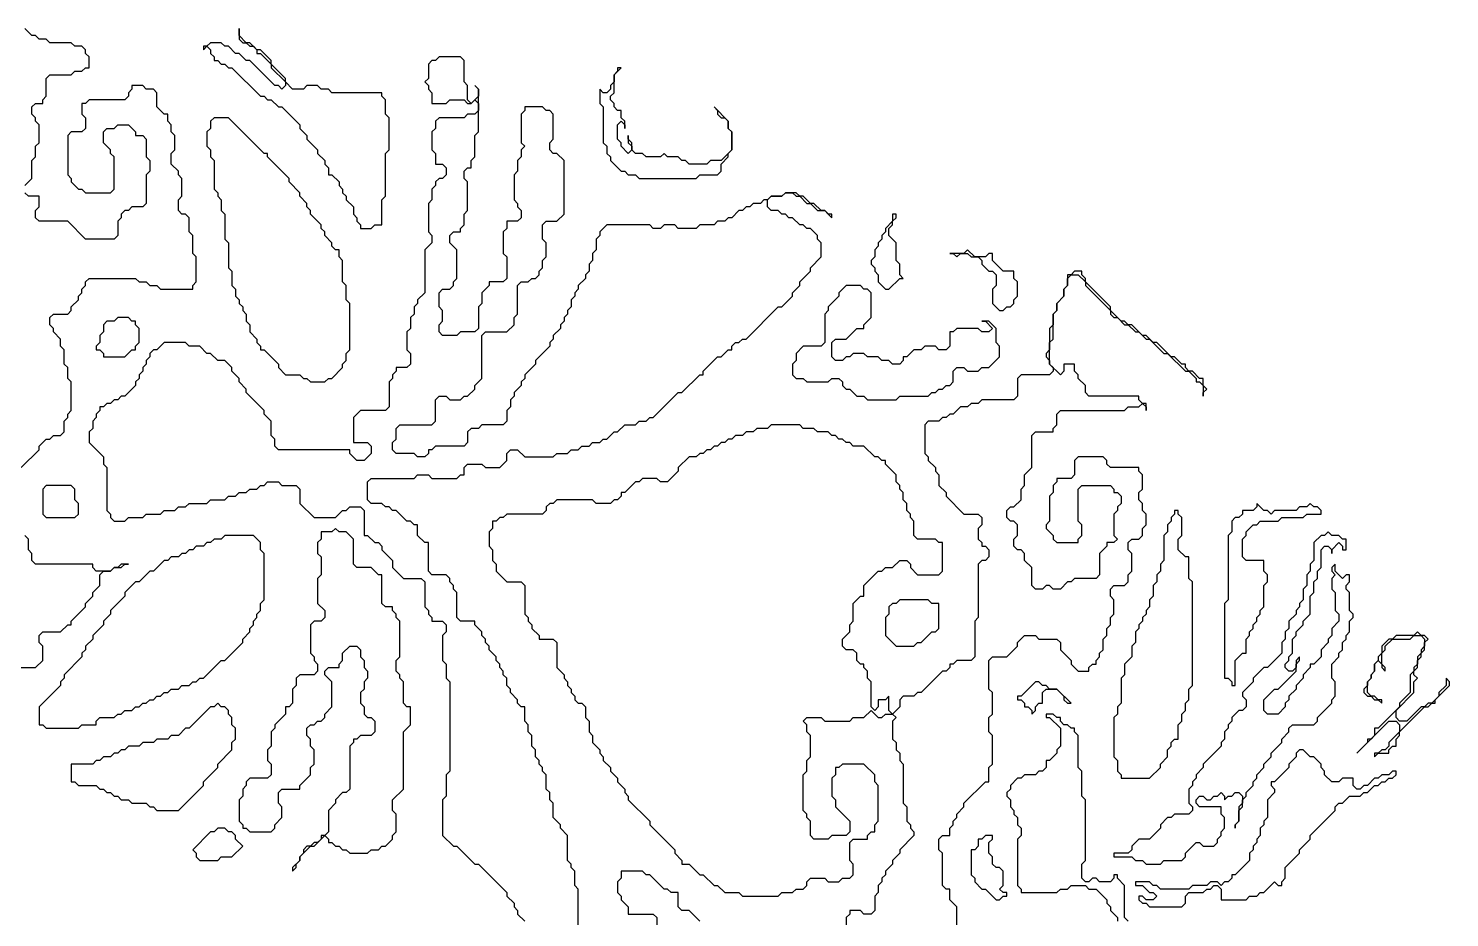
# Model space of a CAD drawing. Header units: metres. Extents: x 0 to 100, y 0 to 141.
# Drawn here: x 44.45 to 54.4, y 60.88 to 67.1 of the extents above; entities that cross this region are included whole.
import ezdxf

# ---------------------------------------------------------------- set-up
doc = ezdxf.new("R2010")
doc.units = ezdxf.units.M

msp = doc.modelspace()

# ---------------------------------------------------------------- linework, layer by layer
for points in [[(44.425, 66), (44.475, 66.05), (44.475, 66.175), (44.5, 66.2), (44.5, 66.275), (44.525, 66.3), (44.525, 66.425), (44.5, 66.45), (44.5, 66.475), (44.475, 66.5), (44.475, 66.55), (44.5, 66.575), (44.55, 66.575), (44.55, 66.6), (44.575, 66.625), (44.575, 66.75), (44.6, 66.775), (44.75, 66.775), (44.775, 66.8), (44.825, 66.8), (44.85, 66.825), (44.875, 66.825), (44.875, 66.9), (44.85, 66.925), (44.85, 66.95), (44.825, 66.975), (44.775, 66.975), (44.75, 67), (44.6, 67), (44.575, 67.025), (44.525, 67.025), (44.5, 67.05), (44.475, 67.05), (44.425, 67.1)], [(48.3, 60.675), (48.3, 61.075), (48.275, 61.1), (48.275, 61.2), (48.25, 61.225), (48.25, 61.25), (48.225, 61.275), (48.225, 61.45), (48.175, 61.5), (48.175, 61.525), (48.125, 61.575), (48.125, 61.675), (48.1, 61.7), (48.1, 61.75), (48.075, 61.775), (48.075, 61.875), (48.05, 61.9), (48.05, 61.925), (48.025, 61.95), (48.025, 61.975), (48, 62), (48, 62.05), (47.975, 62.075), (47.975, 62.15), (47.95, 62.175), (47.95, 62.225), (47.925, 62.25), (47.925, 62.35), (47.9, 62.35), (47.875, 62.375), (47.875, 62.4), (47.825, 62.45), (47.825, 62.475), (47.8, 62.5), (47.8, 62.55), (47.775, 62.575), (47.775, 62.6), (47.75, 62.625), (47.75, 62.65), (47.725, 62.675), (47.725, 62.7), (47.675, 62.75), (47.675, 62.775), (47.65, 62.8), (47.65, 62.825), (47.625, 62.85), (47.625, 62.875), (47.575, 62.925), (47.575, 62.95), (47.475, 62.95), (47.45, 62.975), (47.45, 63.15), (47.425, 63.175), (47.425, 63.2), (47.4, 63.225), (47.4, 63.25), (47.375, 63.275), (47.275, 63.275), (47.25, 63.3), (47.25, 63.5), (47.225, 63.5), (47.175, 63.55), (47.175, 63.625), (47.15, 63.625), (47.125, 63.65), (47.1, 63.65), (47.025, 63.725), (47, 63.725), (46.975, 63.75), (46.95, 63.75), (46.925, 63.775), (46.85, 63.775), (46.825, 63.8), (46.825, 63.925), (46.85, 63.95), (47.15, 63.95), (47.175, 63.975), (47.25, 63.975), (47.275, 63.95), (47.45, 63.95), (47.475, 63.975), (47.5, 63.975), (47.5, 64.025), (47.525, 64.05), (47.625, 64.05), (47.65, 64.025), (47.75, 64.025), (47.8, 64.075), (47.8, 64.125), (47.825, 64.15), (47.875, 64.15), (47.925, 64.1), (48.125, 64.1), (48.15, 64.125), (48.225, 64.125), (48.25, 64.15), (48.3, 64.15), (48.325, 64.175), (48.375, 64.175), (48.4, 64.2), (48.45, 64.2), (48.475, 64.225), (48.5, 64.225), (48.55, 64.275), (48.575, 64.275), (48.625, 64.325), (48.7, 64.325), (48.725, 64.35), (48.775, 64.35), (48.8, 64.375), (48.825, 64.375), (49, 64.55), (49.025, 64.55), (49.15, 64.675), (49.175, 64.675), (49.175, 64.7), (49.275, 64.8), (49.3, 64.8), (49.35, 64.85), (49.375, 64.85), (49.375, 64.875), (49.4, 64.9), (49.425, 64.9), (49.45, 64.925), (49.475, 64.925), (49.7, 65.15), (49.725, 65.15), (49.8, 65.225), (49.8, 65.25), (49.85, 65.3), (49.85, 65.325), (49.925, 65.4), (49.925, 65.425), (50, 65.5), (50, 65.6), (49.975, 65.625), (49.975, 65.65), (49.925, 65.7), (49.9, 65.7), (49.875, 65.725), (49.85, 65.725), (49.8, 65.775), (49.775, 65.775), (49.75, 65.8), (49.725, 65.8), (49.7, 65.825), (49.65, 65.825), (49.625, 65.85), (49.625, 65.9), (49.65, 65.925), (49.725, 65.925), (49.75, 65.95), (49.8, 65.95), (49.825, 65.925), (49.85, 65.925), (49.9, 65.875), (49.925, 65.875), (49.975, 65.825), (50.025, 65.825), (50.075, 65.775), (50.075, 65.8), (50.05, 65.8), (50.025, 65.825), (50, 65.825), (49.95, 65.875), (49.925, 65.875), (49.875, 65.925), (49.85, 65.925), (49.825, 65.95), (49.75, 65.95), (49.725, 65.925), (49.65, 65.925), (49.625, 65.9), (49.6, 65.9), (49.575, 65.875), (49.525, 65.875), (49.5, 65.85), (49.475, 65.85), (49.45, 65.825), (49.425, 65.825), (49.375, 65.775), (49.35, 65.775), (49.325, 65.75), (49.275, 65.75), (49.25, 65.725), (49.15, 65.725), (49.125, 65.7), (49, 65.7), (48.975, 65.725), (48.9, 65.725), (48.875, 65.7), (48.825, 65.7), (48.8, 65.725), (48.5, 65.725), (48.45, 65.675), (48.45, 65.65), (48.425, 65.625), (48.425, 65.55), (48.4, 65.525), (48.4, 65.475), (48.375, 65.45), (48.375, 65.4), (48.35, 65.375), (48.35, 65.35), (48.3, 65.3), (48.3, 65.275), (48.275, 65.25), (48.275, 65.225), (48.25, 65.2), (48.25, 65.15), (48.225, 65.125), (48.225, 65.1), (48.2, 65.075), (48.2, 65.05), (48.175, 65.025), (48.175, 65), (48.125, 64.95), (48.125, 64.925), (48.1, 64.9), (48.1, 64.875), (48, 64.775), (48, 64.75), (47.925, 64.675), (47.925, 64.65), (47.9, 64.625), (47.9, 64.6), (47.85, 64.55), (47.85, 64.525), (47.825, 64.5), (47.825, 64.45), (47.8, 64.425), (47.8, 64.35), (47.775, 64.325), (47.625, 64.325), (47.6, 64.3), (47.55, 64.3), (47.525, 64.275), (47.525, 64.2), (47.5, 64.175), (47.3, 64.175), (47.275, 64.15), (47.25, 64.15), (47.25, 64.125), (47.225, 64.1), (47.175, 64.1), (47.15, 64.125), (47.025, 64.125), (47, 64.15), (47, 64.2), (47.025, 64.225), (47.025, 64.3), (47.05, 64.325), (47.275, 64.325), (47.3, 64.35), (47.3, 64.5), (47.325, 64.525), (47.375, 64.525), (47.4, 64.5), (47.475, 64.5), (47.5, 64.525), (47.525, 64.525), (47.575, 64.575), (47.575, 64.6), (47.625, 64.65), (47.625, 64.95), (47.65, 64.975), (47.8, 64.975), (47.85, 65.025), (47.85, 65.075), (47.875, 65.1), (47.875, 65.3), (47.9, 65.325), (47.95, 65.325), (47.975, 65.35), (48, 65.35), (48.025, 65.375), (48.025, 65.4), (48.05, 65.425), (48.05, 65.475), (48.075, 65.5), (48.075, 65.6), (48.05, 65.625), (48.05, 65.725), (48.075, 65.75), (48.15, 65.75), (48.2, 65.8), (48.2, 66.175), (48.15, 66.225), (48.125, 66.225), (48.1, 66.25), (48.1, 66.3), (48.125, 66.325), (48.125, 66.5), (48.1, 66.525), (48.075, 66.525), (48.05, 66.55), (47.925, 66.55), (47.925, 66.525), (47.9, 66.5), (47.9, 66.3), (47.925, 66.275), (47.9, 66.25), (47.9, 66.2), (47.875, 66.175), (47.875, 66.1), (47.85, 66.075), (47.85, 65.9), (47.875, 65.875), (47.875, 65.85), (47.9, 65.825), (47.9, 65.775), (47.875, 65.75), (47.8, 65.75), (47.8, 65.7), (47.775, 65.675), (47.775, 65.525), (47.8, 65.5), (47.8, 65.35), (47.775, 65.325), (47.675, 65.325), (47.675, 65.3), (47.625, 65.25), (47.625, 65.175), (47.6, 65.15), (47.6, 65), (47.575, 64.975), (47.475, 64.975), (47.45, 64.95), (47.35, 64.95), (47.325, 64.975), (47.325, 65.025), (47.35, 65.05), (47.35, 65.125), (47.325, 65.15), (47.325, 65.25), (47.35, 65.275), (47.4, 65.275), (47.425, 65.3), (47.425, 65.325), (47.45, 65.35), (47.45, 65.55), (47.4, 65.6), (47.4, 65.65), (47.425, 65.675), (47.475, 65.675), (47.475, 65.7), (47.5, 65.725), (47.5, 65.8), (47.525, 65.825), (47.525, 66.025), (47.5, 66.05), (47.5, 66.1), (47.525, 66.125), (47.55, 66.125), (47.55, 66.175), (47.575, 66.2), (47.575, 66.35), (47.6, 66.375), (47.6, 66.675), (47.575, 66.7), (47.6, 66.675), (47.6, 66.625), (47.55, 66.575), (47.525, 66.6), (47.525, 66.7), (47.5, 66.725), (47.5, 66.875), (47.475, 66.9), (47.325, 66.9), (47.3, 66.875), (47.275, 66.875), (47.25, 66.85), (47.25, 66.75), (47.225, 66.725), (47.25, 66.7), (47.25, 66.675), (47.275, 66.65), (47.275, 66.575), (47.375, 66.575), (47.4, 66.6), (47.5, 66.6), (47.525, 66.575), (47.55, 66.575), (47.575, 66.6), (47.6, 66.575), (47.6, 66.525), (47.575, 66.5), (47.525, 66.5), (47.5, 66.475), (47.325, 66.475), (47.3, 66.45), (47.3, 66.4), (47.275, 66.375), (47.275, 66.25), (47.3, 66.225), (47.3, 66.15), (47.35, 66.15), (47.375, 66.125), (47.375, 66.075), (47.35, 66.05), (47.325, 66.05), (47.3, 66.025), (47.3, 66), (47.275, 65.975), (47.275, 65.9), (47.25, 65.875), (47.25, 65.675), (47.275, 65.65), (47.275, 65.6), (47.225, 65.55), (47.225, 65.25), (47.175, 65.2), (47.175, 65.175), (47.15, 65.15), (47.15, 65.1), (47.125, 65.075), (47.125, 65), (47.1, 64.975), (47.1, 64.85), (47.125, 64.825), (47.125, 64.75), (47.1, 64.725), (47.025, 64.725), (47.025, 64.7), (47, 64.675), (47, 64.65), (46.975, 64.625), (46.975, 64.45), (46.95, 64.425), (46.775, 64.425), (46.725, 64.375), (46.725, 64.2), (46.825, 64.2), (46.85, 64.175), (46.85, 64.125), (46.8, 64.075), (46.75, 64.075), (46.7, 64.125), (46.7, 64.15), (46.2, 64.15), (46.175, 64.175), (46.175, 64.225), (46.15, 64.25), (46.15, 64.35), (46.1, 64.4), (46.1, 64.425), (45.975, 64.55), (45.975, 64.575), (45.925, 64.625), (45.925, 64.65), (45.875, 64.7), (45.875, 64.725), (45.825, 64.775), (45.775, 64.775), (45.725, 64.825), (45.7, 64.825), (45.65, 64.875), (45.575, 64.875), (45.55, 64.9), (45.4, 64.9), (45.35, 64.85), (45.325, 64.85), (45.3, 64.825), (45.3, 64.8), (45.275, 64.775), (45.275, 64.75), (45.25, 64.725), (45.25, 64.7), (45.225, 64.675), (45.225, 64.65), (45.2, 64.625), (45.2, 64.6), (45.125, 64.525), (45.1, 64.525), (45.075, 64.5), (45.05, 64.5), (45.025, 64.475), (45, 64.475), (44.975, 64.45), (44.95, 64.45), (44.95, 64.425), (44.925, 64.4), (44.925, 64.375), (44.9, 64.35), (44.9, 64.3), (44.875, 64.275), (44.875, 64.2), (44.975, 64.1), (44.975, 64.05), (45, 64.025), (45, 63.725), (45.025, 63.7), (45.025, 63.675), (45.05, 63.65), (45.125, 63.65), (45.15, 63.675), (45.25, 63.675), (45.275, 63.7), (45.375, 63.7), (45.4, 63.725), (45.475, 63.725), (45.5, 63.75), (45.55, 63.75), (45.575, 63.775), (45.7, 63.775), (45.725, 63.8), (45.825, 63.8), (45.85, 63.825), (45.9, 63.825), (45.925, 63.85), (45.975, 63.85), (46, 63.875), (46.05, 63.875), (46.075, 63.9), (46.1, 63.9), (46.125, 63.925), (46.2, 63.925), (46.225, 63.9), (46.325, 63.9), (46.35, 63.875), (46.35, 63.775), (46.45, 63.675), (46.6, 63.675), (46.65, 63.725), (46.675, 63.725), (46.7, 63.75), (46.775, 63.75), (46.8, 63.725), (46.8, 63.55), (46.825, 63.55), (46.875, 63.5), (46.9, 63.5), (46.925, 63.475), (46.925, 63.45), (47, 63.375), (47, 63.325), (47.075, 63.25), (47.2, 63.25), (47.225, 63.225), (47.225, 63.05), (47.25, 63.025), (47.25, 63), (47.275, 62.975), (47.275, 62.95), (47.35, 62.95), (47.375, 62.925), (47.375, 62.875), (47.35, 62.85), (47.35, 62.675), (47.375, 62.65), (47.375, 62.55), (47.4, 62.525), (47.4, 61.9), (47.375, 61.875), (47.375, 61.725), (47.35, 61.7), (47.35, 61.45), (47.425, 61.375), (47.45, 61.375), (47.575, 61.25), (47.6, 61.25), (47.8, 61.05), (47.8, 61.025), (47.85, 60.975), (47.85, 60.95), (47.875, 60.925), (47.875, 60.9), (47.925, 60.85)], [(44.4, 64.025), (44.525, 64.15), (44.525, 64.175), (44.575, 64.225), (44.6, 64.225), (44.625, 64.25), (44.675, 64.25), (44.7, 64.275), (44.7, 64.35), (44.725, 64.375), (44.725, 64.4), (44.75, 64.425), (44.75, 64.625), (44.725, 64.65), (44.725, 64.725), (44.7, 64.75), (44.7, 64.85), (44.675, 64.875), (44.675, 64.925), (44.625, 64.975), (44.625, 65), (44.6, 65.025), (44.6, 65.075), (44.625, 65.1), (44.725, 65.1), (44.75, 65.125), (44.75, 65.15), (44.8, 65.2), (44.8, 65.225), (44.825, 65.25), (44.825, 65.275), (44.85, 65.3), (44.85, 65.325), (44.875, 65.35), (45.2, 65.35), (45.225, 65.325), (45.275, 65.325), (45.3, 65.3), (45.35, 65.3), (45.375, 65.275), (45.6, 65.275), (45.6, 65.3), (45.625, 65.325), (45.625, 65.5), (45.6, 65.525), (45.6, 65.65), (45.575, 65.675), (45.575, 65.775), (45.55, 65.8), (45.525, 65.8), (45.5, 65.825), (45.5, 65.9), (45.525, 65.925), (45.525, 66.05), (45.5, 66.075), (45.5, 66.1), (45.45, 66.15), (45.45, 66.225), (45.475, 66.25), (45.475, 66.35), (45.45, 66.375), (45.45, 66.425), (45.425, 66.45), (45.425, 66.5), (45.4, 66.5), (45.35, 66.55), (45.35, 66.65), (45.325, 66.675), (45.275, 66.675), (45.25, 66.7), (45.175, 66.7), (45.175, 66.675), (45.15, 66.65), (45.15, 66.625), (45.125, 66.6), (44.875, 66.6), (44.85, 66.575), (44.825, 66.575), (44.825, 66.5), (44.85, 66.475), (44.85, 66.4), (44.825, 66.375), (44.75, 66.375), (44.725, 66.35), (44.725, 66.075), (44.75, 66.05), (44.75, 66.025), (44.8, 65.975), (44.825, 65.975), (44.85, 65.95), (45.025, 65.95), (45.05, 65.975), (45.05, 66.2), (45.025, 66.225), (45.025, 66.25), (44.975, 66.3), (44.975, 66.375), (45, 66.4), (45.05, 66.4), (45.075, 66.425), (45.15, 66.425), (45.2, 66.375), (45.2, 66.35), (45.25, 66.35), (45.275, 66.325), (45.275, 66.2), (45.3, 66.175), (45.3, 66.1), (45.275, 66.075), (45.275, 65.875), (45.25, 65.85), (45.175, 65.85), (45.15, 65.825), (45.125, 65.825), (45.1, 65.8), (45.1, 65.775), (45.075, 65.75), (45.075, 65.65), (45.05, 65.625), (44.85, 65.625), (44.725, 65.75), (44.525, 65.75), (44.5, 65.775), (44.5, 65.825), (44.525, 65.85), (44.525, 65.925), (44.45, 65.925), (44.425, 65.95)], [(50.95, 60.8), (50.95, 60.95), (50.9, 61), (50.9, 61.075), (50.875, 61.075), (50.85, 61.1), (50.85, 61.325), (50.825, 61.35), (50.825, 61.425), (50.85, 61.45), (50.9, 61.45), (50.9, 61.5), (50.925, 61.525), (50.925, 61.55), (50.95, 61.575), (50.95, 61.6), (51, 61.65), (51, 61.675), (51.15, 61.825), (51.175, 61.825), (51.175, 61.925), (51.2, 61.95), (51.2, 62.15), (51.175, 62.175), (51.175, 62.275), (51.2, 62.3), (51.2, 62.45), (51.175, 62.475), (51.175, 62.675), (51.2, 62.7), (51.3, 62.7), (51.375, 62.775), (51.375, 62.8), (51.425, 62.85), (51.5, 62.85), (51.525, 62.825), (51.65, 62.825), (51.675, 62.8), (51.675, 62.75), (51.75, 62.675), (51.75, 62.65), (51.8, 62.6), (51.875, 62.6), (51.875, 62.625), (51.9, 62.65), (51.925, 62.65), (51.925, 62.675), (51.95, 62.7), (51.95, 62.725), (51.975, 62.75), (51.975, 62.825), (52, 62.85), (52, 62.9), (52.025, 62.925), (52.025, 62.975), (52.05, 63), (52.05, 63.1), (52.025, 63.125), (52.025, 63.175), (52.05, 63.2), (52.125, 63.2), (52.15, 63.225), (52.15, 63.275), (52.175, 63.3), (52.175, 63.425), (52.15, 63.45), (52.15, 63.5), (52.175, 63.525), (52.225, 63.525), (52.25, 63.55), (52.25, 63.6), (52.275, 63.625), (52.275, 63.7), (52.25, 63.725), (52.25, 63.775), (52.225, 63.8), (52.225, 63.85), (52.25, 63.875), (52.25, 63.975), (52.225, 64), (52.225, 64.025), (52.025, 64.025), (52, 64.05), (52, 64.075), (51.975, 64.1), (51.8, 64.1), (51.775, 64.075), (51.775, 63.975), (51.75, 63.95), (51.65, 63.95), (51.65, 63.925), (51.625, 63.9), (51.625, 63.85), (51.6, 63.825), (51.6, 63.65), (51.575, 63.625), (51.575, 63.6), (51.625, 63.55), (51.625, 63.525), (51.65, 63.5), (51.8, 63.5), (51.8, 63.525), (51.825, 63.55), (51.825, 63.625), (51.8, 63.65), (51.8, 63.875), (51.825, 63.9), (52.025, 63.9), (52.05, 63.875), (52.05, 63.85), (52.075, 63.85), (52.1, 63.825), (52.1, 63.775), (52.075, 63.75), (52.075, 63.725), (52.05, 63.7), (52.05, 63.55), (52.075, 63.525), (52.05, 63.5), (52, 63.5), (52, 63.475), (51.95, 63.425), (51.95, 63.275), (51.925, 63.25), (51.775, 63.25), (51.75, 63.225), (51.725, 63.225), (51.675, 63.175), (51.625, 63.175), (51.6, 63.2), (51.575, 63.2), (51.55, 63.175), (51.5, 63.175), (51.475, 63.2), (51.475, 63.325), (51.425, 63.375), (51.425, 63.425), (51.4, 63.45), (51.375, 63.45), (51.35, 63.475), (51.35, 63.525), (51.375, 63.55), (51.375, 63.625), (51.35, 63.65), (51.325, 63.65), (51.3, 63.675), (51.3, 63.725), (51.325, 63.75), (51.35, 63.75), (51.4, 63.8), (51.4, 63.875), (51.425, 63.9), (51.425, 63.975), (51.475, 64.025), (51.475, 64.25), (51.5, 64.275), (51.625, 64.275), (51.625, 64.3), (51.65, 64.325), (51.65, 64.4), (51.675, 64.425), (52.125, 64.425), (52.15, 64.45), (52.225, 64.45), (52.25, 64.475), (52.275, 64.45), (52.275, 64.425), (52.275, 64.475), (52.25, 64.475), (52.225, 64.5), (52.225, 64.525), (51.875, 64.525), (51.85, 64.55), (51.85, 64.6), (51.8, 64.65), (51.8, 64.675), (51.775, 64.7), (51.775, 64.75), (51.7, 64.75), (51.7, 64.7), (51.675, 64.675), (51.6, 64.75), (51.6, 64.9), (51.625, 64.925), (51.625, 65.1), (51.65, 65.125), (51.65, 65.175), (51.7, 65.225), (51.7, 65.275), (51.725, 65.3), (51.725, 65.35), (51.75, 65.375), (51.8, 65.375), (51.85, 65.325), (51.85, 65.3), (52.025, 65.125), (52.025, 65.1), (52.05, 65.075), (52.075, 65.075), (52.125, 65.025), (52.15, 65.025), (52.2, 64.975), (52.225, 64.975), (52.275, 64.925), (52.3, 64.925), (52.4, 64.825), (52.425, 64.825), (52.55, 64.7), (52.575, 64.7), (52.625, 64.65), (52.625, 64.625), (52.65, 64.625), (52.675, 64.6), (52.675, 64.525), (52.675, 64.55), (52.7, 64.575), (52.675, 64.6), (52.675, 64.65), (52.65, 64.65), (52.6, 64.7), (52.575, 64.7), (52.55, 64.725), (52.55, 64.75), (52.525, 64.75), (52.475, 64.8), (52.45, 64.8), (52.35, 64.9), (52.325, 64.9), (52.275, 64.95), (52.25, 64.95), (52.175, 65.025), (52.15, 65.025), (52.125, 65.05), (52.1, 65.05), (52.025, 65.125), (52.025, 65.15), (51.85, 65.325), (51.85, 65.35), (51.825, 65.375), (51.825, 65.4), (51.775, 65.4), (51.75, 65.375), (51.725, 65.375), (51.725, 65.3), (51.7, 65.275), (51.7, 65.225), (51.65, 65.175), (51.65, 65.125), (51.625, 65.1), (51.625, 65.025), (51.6, 65), (51.6, 64.85), (51.575, 64.825), (51.575, 64.8), (51.6, 64.775), (51.6, 64.75), (51.625, 64.725), (51.625, 64.7), (51.6, 64.675), (51.4, 64.675), (51.375, 64.65), (51.375, 64.525), (51.35, 64.5), (51.125, 64.5), (51.1, 64.475), (51.05, 64.475), (51.025, 64.45), (50.975, 64.45), (50.925, 64.4), (50.9, 64.4), (50.875, 64.375), (50.85, 64.375), (50.825, 64.35), (50.75, 64.35), (50.725, 64.325), (50.725, 64.125), (50.75, 64.1), (50.75, 64.075), (50.8, 64.025), (50.8, 64), (50.825, 63.975), (50.825, 63.9), (50.875, 63.85), (50.875, 63.825), (51, 63.7), (51.1, 63.7), (51.125, 63.675), (51.125, 63.625), (51.1, 63.6), (51.1, 63.525), (51.125, 63.5), (51.125, 63.475), (51.15, 63.475), (51.175, 63.45), (51.175, 63.4), (51.15, 63.375), (51.125, 63.375), (51.1, 63.35), (51.1, 62.975), (51.075, 62.95), (51.075, 62.7), (51.05, 62.675), (50.95, 62.675), (50.925, 62.65), (50.9, 62.65), (50.9, 62.625), (50.875, 62.6), (50.85, 62.6), (50.7, 62.45), (50.675, 62.45), (50.65, 62.425), (50.575, 62.425), (50.55, 62.4), (50.55, 62.35), (50.5, 62.3), (50.475, 62.325), (50.475, 62.425), (50.45, 62.4), (50.4, 62.4), (50.4, 62.35), (50.375, 62.325), (50.35, 62.35), (50.35, 62.525), (50.325, 62.55), (50.325, 62.6), (50.3, 62.625), (50.3, 62.65), (50.275, 62.65), (50.25, 62.675), (50.25, 62.725), (50.225, 62.75), (50.175, 62.75), (50.15, 62.775), (50.15, 62.825), (50.2, 62.875), (50.2, 62.925), (50.225, 62.95), (50.225, 63.075), (50.275, 63.125), (50.3, 63.125), (50.3, 63.2), (50.4, 63.3), (50.425, 63.3), (50.45, 63.325), (50.5, 63.325), (50.55, 63.375), (50.6, 63.375), (50.625, 63.35), (50.625, 63.325), (50.675, 63.275), (50.825, 63.275), (50.85, 63.3), (50.85, 63.5), (50.825, 63.5), (50.8, 63.525), (50.675, 63.525), (50.65, 63.55), (50.65, 63.65), (50.625, 63.675), (50.625, 63.7), (50.6, 63.725), (50.6, 63.775), (50.575, 63.8), (50.575, 63.85), (50.55, 63.875), (50.55, 63.9), (50.525, 63.925), (50.525, 63.975), (50.45, 64.05), (50.45, 64.075), (50.425, 64.075), (50.4, 64.1), (50.375, 64.1), (50.3, 64.175), (50.225, 64.175), (50.2, 64.2), (50.175, 64.2), (50.15, 64.225), (50.125, 64.225), (50.1, 64.25), (50.075, 64.25), (50.05, 64.275), (49.975, 64.275), (49.95, 64.3), (49.875, 64.3), (49.85, 64.325), (49.65, 64.325), (49.625, 64.3), (49.55, 64.3), (49.525, 64.275), (49.475, 64.275), (49.45, 64.25), (49.4, 64.25), (49.375, 64.225), (49.35, 64.225), (49.325, 64.2), (49.3, 64.2), (49.275, 64.175), (49.25, 64.175), (49.225, 64.15), (49.2, 64.15), (49.175, 64.125), (49.15, 64.125), (49.125, 64.1), (49.075, 64.1), (49, 64.025), (49, 64), (48.925, 63.925), (48.875, 63.925), (48.85, 63.95), (48.75, 63.95), (48.725, 63.925), (48.7, 63.925), (48.625, 63.85), (48.6, 63.85), (48.6, 63.825), (48.575, 63.8), (48.55, 63.8), (48.525, 63.775), (48.425, 63.775), (48.4, 63.8), (48.15, 63.8), (48.125, 63.775), (48.1, 63.775), (48.075, 63.75), (48.075, 63.725), (48.05, 63.7), (47.8, 63.7), (47.775, 63.675), (47.75, 63.675), (47.725, 63.65), (47.7, 63.65), (47.7, 63.6), (47.675, 63.575), (47.675, 63.475), (47.7, 63.45), (47.7, 63.375), (47.725, 63.35), (47.725, 63.3), (47.8, 63.225), (47.9, 63.225), (47.925, 63.2), (47.925, 63), (47.95, 62.975), (47.95, 62.95), (47.975, 62.925), (47.975, 62.9), (48.025, 62.85), (48.025, 62.825), (48.125, 62.825), (48.15, 62.8), (48.15, 62.625), (48.2, 62.575), (48.2, 62.55), (48.225, 62.525), (48.225, 62.5), (48.25, 62.475), (48.25, 62.45), (48.275, 62.425), (48.275, 62.4), (48.3, 62.375), (48.325, 62.375), (48.35, 62.35), (48.35, 62.275), (48.375, 62.25), (48.375, 62.175), (48.4, 62.15), (48.4, 62.1), (48.45, 62.05), (48.45, 62.025), (48.475, 62), (48.475, 61.975), (48.525, 61.925), (48.525, 61.9), (48.575, 61.85), (48.575, 61.825), (48.625, 61.775), (48.625, 61.75), (48.65, 61.725), (48.65, 61.7), (48.8, 61.55), (48.8, 61.525), (48.975, 61.35), (48.975, 61.325), (49.025, 61.275), (49.025, 61.25), (49.075, 61.25), (49.15, 61.175), (49.175, 61.175), (49.25, 61.1), (49.275, 61.1), (49.325, 61.05), (49.425, 61.05), (49.45, 61.025), (49.7, 61.025), (49.725, 61.05), (49.8, 61.05), (49.825, 61.075), (49.875, 61.075), (49.9, 61.1), (49.9, 61.125), (49.925, 61.15), (50.025, 61.15), (50.05, 61.125), (50.125, 61.125), (50.15, 61.15), (50.2, 61.15), (50.225, 61.175), (50.225, 61.25), (50.2, 61.275), (50.2, 61.4), (50.225, 61.425), (50.325, 61.425), (50.325, 61.45), (50.35, 61.475), (50.375, 61.475), (50.375, 61.525), (50.4, 61.55), (50.4, 61.8), (50.375, 61.825), (50.375, 61.875), (50.3, 61.95), (50.15, 61.95), (50.125, 61.925), (50.1, 61.925), (50.1, 61.875), (50.075, 61.85), (50.075, 61.725), (50.1, 61.7), (50.1, 61.65), (50.2, 61.55), (50.2, 61.475), (50.175, 61.45), (50.075, 61.45), (50.05, 61.425), (49.95, 61.425), (49.925, 61.45), (49.925, 61.55), (49.9, 61.575), (49.9, 61.6), (49.875, 61.625), (49.875, 61.875), (49.9, 61.9), (49.9, 61.975), (49.925, 62), (49.925, 62.15), (49.9, 62.175), (49.9, 62.225), (49.875, 62.25), (49.9, 62.275), (50, 62.275), (50.025, 62.25), (50.2, 62.25), (50.225, 62.275), (50.3, 62.275), (50.35, 62.325), (50.4, 62.275), (50.425, 62.275), (50.45, 62.3), (50.5, 62.3), (50.525, 62.275), (50.5, 62.25), (50.5, 62.125), (50.525, 62.1), (50.525, 62.05), (50.55, 62.025), (50.55, 61.975), (50.575, 61.95), (50.575, 61.675), (50.6, 61.65), (50.6, 61.55), (50.625, 61.525), (50.625, 61.5), (50.65, 61.475), (50.65, 61.45), (50.55, 61.35), (50.55, 61.325), (50.5, 61.275), (50.5, 61.25), (50.45, 61.2), (50.45, 61.175), (50.425, 61.15), (50.425, 61.125), (50.4, 61.1), (50.4, 61.05), (50.375, 61.025), (50.375, 60.925), (50.35, 60.9), (50.3, 60.9), (50.275, 60.925), (50.2, 60.925), (50.2, 60.9), (50.175, 60.875), (50.175, 60.775)], [(44.375, 62.625), (44.5, 62.625), (44.55, 62.675), (44.55, 62.775), (44.525, 62.8), (44.525, 62.85), (44.55, 62.875), (44.675, 62.875), (44.725, 62.925), (44.75, 62.925), (44.75, 62.95), (44.85, 63.05), (44.85, 63.075), (44.9, 63.125), (44.9, 63.15), (44.95, 63.2), (44.95, 63.275), (44.975, 63.3), (45.025, 63.3), (45.05, 63.325), (45.1, 63.325), (45.125, 63.35), (45.15, 63.35), (45.1, 63.35), (45.075, 63.325), (45.05, 63.325), (45.025, 63.3), (44.925, 63.3), (44.9, 63.325), (44.9, 63.35), (44.5, 63.35), (44.475, 63.375), (44.475, 63.425), (44.45, 63.45), (44.45, 63.525), (44.425, 63.55)], [(52.15, 60.85), (52.125, 60.875), (52.125, 61.1), (52.075, 61.15), (52.075, 61.175), (52.05, 61.175), (52.05, 61.15), (52.025, 61.125), (51.95, 61.125), (51.925, 61.15), (51.9, 61.15), (51.875, 61.125), (51.85, 61.125), (51.825, 61.15), (51.825, 61.25), (51.85, 61.275), (51.85, 61.7), (51.825, 61.725), (51.825, 61.9), (51.8, 61.925), (51.8, 62.15), (51.775, 62.175), (51.775, 62.2), (51.75, 62.2), (51.725, 62.225), (51.7, 62.225), (51.675, 62.25), (51.675, 62.275), (51.65, 62.275), (51.625, 62.3), (51.575, 62.3), (51.575, 62.275), (51.6, 62.275), (51.675, 62.2), (51.675, 62.075), (51.65, 62.05), (51.65, 62.025), (51.6, 61.975), (51.575, 61.975), (51.575, 61.925), (51.55, 61.9), (51.525, 61.9), (51.5, 61.875), (51.425, 61.875), (51.4, 61.85), (51.375, 61.85), (51.325, 61.8), (51.325, 61.775), (51.3, 61.75), (51.3, 61.725), (51.325, 61.7), (51.325, 61.65), (51.35, 61.625), (51.35, 61.6), (51.375, 61.575), (51.375, 61.525), (51.4, 61.5), (51.4, 61.45), (51.375, 61.425), (51.375, 61.1), (51.4, 61.075), (51.4, 61.05), (51.65, 61.05), (51.675, 61.075), (51.725, 61.075), (51.75, 61.1), (51.85, 61.1), (51.875, 61.075), (51.925, 61.075), (52, 61), (52, 60.975), (52.025, 60.95), (52.025, 60.925), (52.075, 60.875), (52.075, 60.85)], [(49.15, 60.85), (49.075, 60.925), (49.025, 60.925), (49, 60.95), (49, 61.05), (48.95, 61.05), (48.925, 61.075), (48.9, 61.075), (48.8, 61.175), (48.775, 61.175), (48.75, 61.2), (48.6, 61.2), (48.6, 61.15), (48.575, 61.125), (48.575, 61.05), (48.6, 61.025), (48.6, 61), (48.65, 60.95), (48.65, 60.9), (48.825, 60.9), (48.85, 60.875), (48.85, 60.8)]]:
    msp.add_lwpolyline(points)
for points in [[(45.925, 67.1), (45.925, 67.025), (45.95, 67), (45.975, 67), (46, 66.975), (46.025, 66.975), (46.05, 66.95), (46.05, 66.925), (46.075, 66.925), (46.15, 66.85), (46.15, 66.825), (46.25, 66.725), (46.25, 66.7), (46.225, 66.675), (46.2, 66.7), (46.175, 66.7), (46, 66.875), (45.975, 66.875), (45.925, 66.925), (45.9, 66.925), (45.85, 66.975), (45.825, 66.975), (45.8, 67), (45.725, 67), (45.7, 66.975), (45.675, 66.975), (45.675, 66.95), (45.7, 66.975), (45.725, 66.95), (45.725, 66.925), (45.75, 66.9), (45.75, 66.875), (45.775, 66.875), (45.8, 66.85), (45.825, 66.85), (45.85, 66.825), (45.875, 66.825), (46.075, 66.625), (46.1, 66.625), (46.125, 66.6), (46.15, 66.6), (46.2, 66.55), (46.225, 66.55), (46.35, 66.425), (46.35, 66.4), (46.4, 66.35), (46.4, 66.325), (46.475, 66.25), (46.475, 66.225), (46.525, 66.175), (46.525, 66.15), (46.55, 66.125), (46.55, 66.075), (46.575, 66.075), (46.625, 66.025), (46.625, 66), (46.65, 65.975), (46.65, 65.95), (46.675, 65.925), (46.675, 65.9), (46.725, 65.85), (46.725, 65.8), (46.75, 65.775), (46.75, 65.75), (46.775, 65.725), (46.775, 65.7), (46.85, 65.7), (46.875, 65.725), (46.925, 65.725), (46.925, 65.9), (46.95, 65.925), (46.95, 66.225), (46.975, 66.25), (46.975, 66.475), (46.95, 66.5), (46.95, 66.6), (46.925, 66.625), (46.925, 66.65), (46.575, 66.65), (46.55, 66.675), (46.5, 66.675), (46.475, 66.7), (46.4, 66.7), (46.375, 66.675), (46.3, 66.675), (46.25, 66.725), (46.25, 66.75), (46.15, 66.85), (46.15, 66.875), (46.075, 66.95), (46.05, 66.95), (46, 67), (45.975, 67), (45.925, 67.05)], [(48.575, 66.825), (48.575, 66.8), (48.55, 66.775), (48.55, 66.725), (48.525, 66.7), (48.525, 66.675), (48.5, 66.65), (48.475, 66.65), (48.45, 66.675), (48.45, 66.575), (48.475, 66.55), (48.475, 66.3), (48.5, 66.275), (48.5, 66.225), (48.525, 66.2), (48.525, 66.175), (48.6, 66.1), (48.625, 66.1), (48.65, 66.075), (48.7, 66.075), (48.725, 66.05), (49.125, 66.05), (49.15, 66.075), (49.275, 66.075), (49.3, 66.1), (49.3, 66.15), (49.35, 66.2), (49.35, 66.225), (49.375, 66.25), (49.375, 66.375), (49.35, 66.4), (49.35, 66.45), (49.25, 66.55), (49.275, 66.525), (49.275, 66.5), (49.3, 66.475), (49.325, 66.475), (49.35, 66.45), (49.35, 66.4), (49.375, 66.375), (49.375, 66.25), (49.3, 66.175), (49.225, 66.175), (49.2, 66.15), (49.075, 66.15), (49.05, 66.175), (49.025, 66.175), (49, 66.2), (48.925, 66.2), (48.9, 66.225), (48.875, 66.2), (48.775, 66.2), (48.75, 66.225), (48.7, 66.225), (48.675, 66.25), (48.675, 66.3), (48.65, 66.325), (48.65, 66.35), (48.65, 66.3), (48.675, 66.275), (48.675, 66.25), (48.65, 66.225), (48.6, 66.275), (48.6, 66.3), (48.575, 66.325), (48.575, 66.425), (48.6, 66.45), (48.625, 66.425), (48.625, 66.4), (48.625, 66.45), (48.6, 66.475), (48.6, 66.525), (48.575, 66.525), (48.55, 66.55), (48.55, 66.575), (48.525, 66.6), (48.525, 66.625), (48.55, 66.65), (48.55, 66.775), (48.6, 66.825)], [(45.75, 66.475), (45.725, 66.45), (45.725, 66.4), (45.7, 66.375), (45.7, 66.275), (45.725, 66.25), (45.725, 66.2), (45.75, 66.175), (45.75, 65.975), (45.775, 65.95), (45.775, 65.925), (45.8, 65.9), (45.8, 65.825), (45.825, 65.8), (45.825, 65.625), (45.85, 65.6), (45.85, 65.425), (45.875, 65.4), (45.875, 65.3), (45.9, 65.275), (45.9, 65.225), (45.925, 65.2), (45.925, 65.175), (45.95, 65.15), (45.95, 65.125), (45.975, 65.1), (45.975, 65.05), (46, 65.025), (46, 64.975), (46.05, 64.925), (46.05, 64.9), (46.075, 64.875), (46.075, 64.85), (46.1, 64.85), (46.2, 64.75), (46.2, 64.725), (46.25, 64.675), (46.35, 64.675), (46.375, 64.65), (46.4, 64.65), (46.425, 64.625), (46.525, 64.625), (46.55, 64.65), (46.575, 64.65), (46.65, 64.725), (46.65, 64.75), (46.675, 64.775), (46.675, 64.825), (46.7, 64.85), (46.7, 65.175), (46.675, 65.2), (46.675, 65.3), (46.65, 65.325), (46.65, 65.475), (46.625, 65.5), (46.625, 65.55), (46.6, 65.55), (46.575, 65.575), (46.575, 65.6), (46.525, 65.65), (46.525, 65.675), (46.5, 65.7), (46.5, 65.725), (46.425, 65.8), (46.425, 65.825), (46.4, 65.85), (46.4, 65.875), (46.35, 65.925), (46.35, 65.95), (46.275, 66.025), (46.275, 66.05), (46.125, 66.2), (46.125, 66.225), (46.1, 66.225), (45.85, 66.475)], [(50.5, 65.8), (50.5, 65.75), (50.45, 65.7), (50.45, 65.675), (50.425, 65.65), (50.425, 65.625), (50.4, 65.6), (50.4, 65.575), (50.375, 65.55), (50.375, 65.5), (50.35, 65.475), (50.35, 65.45), (50.375, 65.425), (50.375, 65.4), (50.4, 65.375), (50.4, 65.325), (50.45, 65.275), (50.475, 65.275), (50.55, 65.35), (50.575, 65.35), (50.55, 65.375), (50.55, 65.45), (50.525, 65.475), (50.525, 65.6), (50.475, 65.65), (50.475, 65.7), (50.5, 65.725), (50.5, 65.75), (50.525, 65.775), (50.525, 65.8)], [(51.025, 65.55), (51, 65.525), (50.9, 65.525), (50.925, 65.525), (50.95, 65.5), (50.975, 65.525), (51.025, 65.525), (51.05, 65.5), (51.1, 65.5), (51.125, 65.475), (51.125, 65.45), (51.175, 65.4), (51.2, 65.4), (51.225, 65.375), (51.225, 65.3), (51.2, 65.275), (51.2, 65.175), (51.25, 65.125), (51.275, 65.125), (51.3, 65.15), (51.325, 65.15), (51.35, 65.175), (51.35, 65.2), (51.375, 65.225), (51.375, 65.325), (51.35, 65.35), (51.35, 65.4), (51.275, 65.4), (51.2, 65.475), (51.2, 65.525), (51.175, 65.525), (51.15, 65.5), (51.075, 65.5)], [(50.175, 65.3), (50.125, 65.25), (50.125, 65.225), (50.05, 65.15), (50.05, 65.125), (50.025, 65.1), (50.025, 64.9), (50, 64.875), (49.875, 64.875), (49.825, 64.825), (49.825, 64.775), (49.8, 64.75), (49.8, 64.675), (49.825, 64.65), (49.875, 64.65), (49.9, 64.625), (50.05, 64.625), (50.075, 64.65), (50.125, 64.65), (50.15, 64.625), (50.15, 64.6), (50.175, 64.575), (50.2, 64.575), (50.25, 64.525), (50.3, 64.525), (50.325, 64.5), (50.525, 64.5), (50.55, 64.525), (50.75, 64.525), (50.775, 64.55), (50.8, 64.55), (50.825, 64.575), (50.85, 64.575), (50.875, 64.6), (50.9, 64.6), (50.925, 64.625), (50.925, 64.7), (50.95, 64.725), (51, 64.725), (51.025, 64.7), (51.1, 64.7), (51.125, 64.725), (51.175, 64.725), (51.25, 64.8), (51.25, 64.875), (51.225, 64.9), (51.225, 65), (51.175, 65.05), (51.125, 65.05), (51.15, 65.05), (51.2, 65), (51.175, 64.975), (51.125, 64.975), (51.1, 65), (50.95, 65), (50.925, 64.975), (50.9, 64.975), (50.9, 64.875), (50.875, 64.85), (50.825, 64.85), (50.8, 64.875), (50.725, 64.875), (50.7, 64.85), (50.65, 64.85), (50.6, 64.8), (50.575, 64.8), (50.575, 64.775), (50.55, 64.75), (50.5, 64.75), (50.475, 64.775), (50.425, 64.775), (50.4, 64.8), (50.325, 64.8), (50.3, 64.825), (50.225, 64.825), (50.2, 64.8), (50.175, 64.8), (50.15, 64.775), (50.1, 64.775), (50.075, 64.8), (50.075, 64.9), (50.1, 64.925), (50.175, 64.925), (50.25, 65), (50.3, 65), (50.3, 65.025), (50.35, 65.075), (50.35, 65.25), (50.325, 65.275), (50.3, 65.275), (50.275, 65.3)], [(45.075, 65.075), (45.05, 65.05), (45, 65.05), (44.975, 65.025), (44.975, 64.975), (44.95, 64.95), (44.95, 64.9), (44.925, 64.875), (44.925, 64.85), (44.95, 64.85), (44.975, 64.825), (44.975, 64.8), (45.125, 64.8), (45.175, 64.85), (45.2, 64.85), (45.2, 64.875), (45.225, 64.9), (45.225, 65), (45.2, 65.025), (45.2, 65.05), (45.175, 65.05), (45.15, 65.075)], [(44.575, 63.9), (44.55, 63.875), (44.55, 63.7), (44.575, 63.675), (44.775, 63.675), (44.8, 63.7), (44.8, 63.775), (44.775, 63.8), (44.775, 63.875), (44.75, 63.9)], [(52.475, 63.725), (52.475, 63.7), (52.45, 63.675), (52.45, 63.65), (52.425, 63.625), (52.425, 63.575), (52.4, 63.55), (52.4, 63.375), (52.375, 63.35), (52.375, 63.3), (52.35, 63.275), (52.35, 63.225), (52.325, 63.2), (52.325, 63.125), (52.3, 63.1), (52.3, 63.05), (52.275, 63.025), (52.275, 63), (52.25, 62.975), (52.25, 62.95), (52.225, 62.925), (52.225, 62.9), (52.2, 62.875), (52.2, 62.8), (52.175, 62.775), (52.175, 62.7), (52.125, 62.65), (52.125, 62.575), (52.1, 62.55), (52.1, 62.375), (52.075, 62.35), (52.075, 62.3), (52.05, 62.275), (52.05, 62), (52.075, 61.975), (52.075, 61.9), (52.1, 61.875), (52.1, 61.85), (52.3, 61.85), (52.375, 61.925), (52.375, 61.95), (52.425, 62), (52.425, 62.05), (52.45, 62.075), (52.45, 62.1), (52.475, 62.125), (52.5, 62.125), (52.5, 62.225), (52.525, 62.25), (52.525, 62.3), (52.55, 62.325), (52.55, 62.375), (52.575, 62.4), (52.575, 62.475), (52.6, 62.5), (52.6, 63.225), (52.575, 63.25), (52.575, 63.4), (52.55, 63.4), (52.5, 63.45), (52.5, 63.525), (52.525, 63.55), (52.525, 63.675), (52.5, 63.7), (52.5, 63.725)], [(53.05, 63.775), (53.05, 63.75), (53.025, 63.725), (52.95, 63.725), (52.95, 63.7), (52.925, 63.675), (52.9, 63.675), (52.875, 63.65), (52.875, 63.575), (52.85, 63.55), (52.85, 63.1), (52.825, 63.075), (52.825, 62.55), (52.85, 62.55), (52.875, 62.525), (52.875, 62.5), (52.9, 62.5), (52.9, 62.675), (52.95, 62.725), (52.975, 62.725), (52.975, 62.825), (53, 62.85), (53, 62.875), (53.025, 62.9), (53.025, 62.925), (53.05, 62.95), (53.05, 62.975), (53.075, 63), (53.075, 63.025), (53.1, 63.05), (53.1, 63.2), (53.125, 63.225), (53.125, 63.275), (53.1, 63.3), (53.1, 63.375), (52.975, 63.375), (52.95, 63.4), (52.95, 63.525), (52.975, 63.55), (52.975, 63.575), (53.025, 63.625), (53.05, 63.625), (53.075, 63.65), (53.2, 63.65), (53.225, 63.675), (53.375, 63.675), (53.4, 63.7), (53.5, 63.7), (53.5, 63.725), (53.475, 63.75), (53.45, 63.75), (53.425, 63.775), (53.4, 63.75), (53.35, 63.75), (53.325, 63.725), (53.175, 63.725), (53.15, 63.7), (53.125, 63.725), (53.1, 63.725)], [(46.6, 63.6), (46.575, 63.575), (46.5, 63.575), (46.5, 63.525), (46.475, 63.5), (46.475, 63.425), (46.5, 63.4), (46.5, 63.275), (46.475, 63.25), (46.475, 63.075), (46.525, 63.025), (46.525, 62.975), (46.5, 62.95), (46.45, 62.95), (46.425, 62.925), (46.425, 62.725), (46.45, 62.7), (46.45, 62.675), (46.475, 62.65), (46.475, 62.6), (46.45, 62.575), (46.35, 62.575), (46.325, 62.55), (46.325, 62.5), (46.3, 62.475), (46.3, 62.375), (46.275, 62.35), (46.25, 62.35), (46.25, 62.3), (46.175, 62.225), (46.175, 62.2), (46.15, 62.175), (46.15, 62.075), (46.125, 62.05), (46.125, 61.975), (46.15, 61.95), (46.15, 61.875), (46.125, 61.85), (46, 61.85), (45.975, 61.825), (45.975, 61.8), (45.95, 61.775), (45.95, 61.725), (45.925, 61.7), (45.925, 61.55), (45.95, 61.525), (45.95, 61.5), (45.975, 61.5), (46, 61.475), (46.15, 61.475), (46.175, 61.5), (46.175, 61.525), (46.225, 61.575), (46.225, 61.65), (46.2, 61.675), (46.2, 61.75), (46.225, 61.775), (46.35, 61.775), (46.35, 61.8), (46.425, 61.875), (46.425, 61.925), (46.45, 61.95), (46.45, 62.05), (46.425, 62.075), (46.425, 62.125), (46.4, 62.15), (46.4, 62.2), (46.425, 62.225), (46.45, 62.225), (46.475, 62.25), (46.5, 62.25), (46.525, 62.275), (46.525, 62.3), (46.575, 62.35), (46.575, 62.525), (46.525, 62.575), (46.525, 62.6), (46.55, 62.625), (46.625, 62.625), (46.625, 62.65), (46.65, 62.675), (46.65, 62.725), (46.7, 62.775), (46.75, 62.775), (46.775, 62.75), (46.775, 62.7), (46.8, 62.675), (46.8, 62.625), (46.825, 62.6), (46.825, 62.55), (46.8, 62.525), (46.8, 62.475), (46.775, 62.45), (46.775, 62.375), (46.8, 62.35), (46.8, 62.3), (46.825, 62.275), (46.85, 62.275), (46.875, 62.25), (46.875, 62.175), (46.85, 62.15), (46.775, 62.15), (46.75, 62.125), (46.725, 62.125), (46.725, 62.1), (46.7, 62.075), (46.7, 61.775), (46.675, 61.75), (46.65, 61.75), (46.6, 61.7), (46.6, 61.675), (46.55, 61.625), (46.55, 61.475), (46.525, 61.45), (46.5, 61.45), (46.5, 61.425), (46.475, 61.4), (46.45, 61.4), (46.425, 61.375), (46.4, 61.375), (46.375, 61.35), (46.375, 61.325), (46.35, 61.3), (46.35, 61.275), (46.3, 61.225), (46.3, 61.2), (46.325, 61.225), (46.325, 61.25), (46.35, 61.275), (46.35, 61.3), (46.425, 61.375), (46.45, 61.375), (46.525, 61.45), (46.55, 61.425), (46.55, 61.4), (46.575, 61.4), (46.6, 61.375), (46.625, 61.375), (46.65, 61.35), (46.675, 61.35), (46.7, 61.325), (46.825, 61.325), (46.85, 61.35), (46.9, 61.35), (46.925, 61.375), (46.95, 61.375), (47, 61.425), (47, 61.45), (47.025, 61.475), (47.025, 61.6), (47, 61.625), (47, 61.7), (47.075, 61.775), (47.075, 62.175), (47.125, 62.225), (47.125, 62.35), (47.1, 62.35), (47.075, 62.375), (47.075, 62.525), (47.05, 62.55), (47.05, 62.575), (47.025, 62.6), (47.025, 62.675), (47.05, 62.7), (47.05, 62.95), (47.025, 62.975), (47.025, 63), (47, 63.025), (47, 63.05), (46.95, 63.05), (46.925, 63.075), (46.925, 63.275), (46.9, 63.275), (46.85, 63.325), (46.75, 63.325), (46.725, 63.35), (46.725, 63.525), (46.675, 63.575), (46.625, 63.575)], [(45.825, 63.55), (45.8, 63.525), (45.75, 63.525), (45.725, 63.5), (45.7, 63.5), (45.675, 63.475), (45.625, 63.475), (45.6, 63.45), (45.575, 63.45), (45.55, 63.425), (45.525, 63.425), (45.5, 63.4), (45.45, 63.4), (45.425, 63.375), (45.4, 63.375), (45.325, 63.3), (45.3, 63.3), (45.225, 63.225), (45.2, 63.225), (45.125, 63.15), (45.125, 63.125), (45.025, 63.025), (45.025, 63), (44.975, 62.95), (44.975, 62.925), (44.9, 62.85), (44.9, 62.825), (44.85, 62.775), (44.85, 62.75), (44.825, 62.725), (44.825, 62.7), (44.7, 62.575), (44.7, 62.55), (44.675, 62.525), (44.675, 62.5), (44.525, 62.35), (44.525, 62.225), (44.55, 62.225), (44.575, 62.2), (44.8, 62.2), (44.825, 62.225), (44.925, 62.225), (44.925, 62.25), (44.95, 62.275), (45.05, 62.275), (45.075, 62.3), (45.1, 62.3), (45.125, 62.325), (45.175, 62.325), (45.2, 62.35), (45.225, 62.35), (45.25, 62.375), (45.275, 62.375), (45.3, 62.4), (45.325, 62.4), (45.35, 62.425), (45.375, 62.425), (45.4, 62.45), (45.425, 62.45), (45.45, 62.475), (45.5, 62.475), (45.525, 62.5), (45.575, 62.5), (45.6, 62.525), (45.625, 62.525), (45.65, 62.55), (45.675, 62.55), (45.8, 62.675), (45.825, 62.675), (45.95, 62.8), (45.95, 62.825), (46, 62.875), (46, 62.9), (46.025, 62.925), (46.025, 62.95), (46.05, 62.975), (46.05, 63), (46.075, 63.025), (46.075, 63.075), (46.1, 63.1), (46.1, 63.425), (46.075, 63.45), (46.075, 63.5), (46.025, 63.55)], [(53.55, 63.575), (53.525, 63.55), (53.5, 63.55), (53.45, 63.5), (53.45, 63.375), (53.425, 63.35), (53.425, 63.3), (53.4, 63.275), (53.4, 63.2), (53.375, 63.175), (53.375, 63.1), (53.35, 63.075), (53.35, 63.05), (53.325, 63.025), (53.325, 63), (53.275, 62.95), (53.275, 62.9), (53.25, 62.875), (53.25, 62.825), (53.225, 62.8), (53.225, 62.725), (53.125, 62.625), (53.1, 62.625), (53.025, 62.55), (53.025, 62.525), (52.95, 62.45), (52.95, 62.425), (52.975, 62.4), (52.975, 62.35), (52.95, 62.325), (52.925, 62.325), (52.875, 62.275), (52.875, 62.25), (52.85, 62.225), (52.85, 62.2), (52.825, 62.175), (52.825, 62.125), (52.8, 62.1), (52.8, 62.075), (52.675, 61.95), (52.675, 61.925), (52.625, 61.875), (52.625, 61.85), (52.6, 61.825), (52.6, 61.8), (52.575, 61.775), (52.575, 61.675), (52.6, 61.65), (52.6, 61.625), (52.575, 61.6), (52.475, 61.6), (52.45, 61.575), (52.425, 61.575), (52.375, 61.525), (52.375, 61.5), (52.3, 61.425), (52.225, 61.425), (52.175, 61.375), (52.175, 61.35), (52.15, 61.325), (52.05, 61.325), (52.05, 61.3), (52.175, 61.3), (52.2, 61.275), (52.25, 61.275), (52.275, 61.25), (52.375, 61.25), (52.4, 61.275), (52.525, 61.275), (52.55, 61.3), (52.55, 61.325), (52.625, 61.4), (52.65, 61.4), (52.675, 61.375), (52.75, 61.375), (52.775, 61.4), (52.775, 61.425), (52.8, 61.45), (52.8, 61.475), (52.825, 61.5), (52.825, 61.575), (52.8, 61.6), (52.8, 61.65), (52.65, 61.65), (52.625, 61.675), (52.625, 61.7), (52.65, 61.725), (52.675, 61.725), (52.7, 61.7), (52.725, 61.7), (52.75, 61.725), (52.775, 61.725), (52.8, 61.75), (52.825, 61.725), (52.825, 61.7), (52.85, 61.725), (52.875, 61.725), (52.9, 61.75), (52.925, 61.75), (52.95, 61.725), (52.95, 61.675), (52.925, 61.65), (52.925, 61.55), (52.9, 61.525), (52.9, 61.5), (52.9, 61.525), (52.925, 61.55), (52.925, 61.625), (52.95, 61.65), (52.95, 61.7), (52.975, 61.725), (52.975, 61.75), (53.025, 61.8), (53.025, 61.825), (53.05, 61.85), (53.05, 61.875), (53.1, 61.925), (53.1, 61.95), (53.15, 62), (53.15, 62.025), (53.225, 62.1), (53.225, 62.125), (53.275, 62.175), (53.275, 62.2), (53.3, 62.225), (53.45, 62.225), (53.475, 62.25), (53.475, 62.275), (53.575, 62.375), (53.575, 62.4), (53.6, 62.425), (53.6, 62.525), (53.575, 62.55), (53.575, 62.65), (53.625, 62.7), (53.625, 62.725), (53.65, 62.75), (53.65, 62.8), (53.675, 62.825), (53.675, 62.85), (53.7, 62.875), (53.7, 62.95), (53.725, 62.975), (53.725, 63), (53.7, 63.025), (53.7, 63.15), (53.675, 63.175), (53.675, 63.2), (53.7, 63.225), (53.7, 63.275), (53.675, 63.275), (53.65, 63.25), (53.6, 63.3), (53.6, 63.35), (53.575, 63.325), (53.575, 63.3), (53.6, 63.275), (53.575, 63.25), (53.575, 63.175), (53.6, 63.15), (53.6, 63.025), (53.625, 63), (53.625, 62.95), (53.575, 62.9), (53.575, 62.85), (53.55, 62.825), (53.55, 62.8), (53.5, 62.75), (53.5, 62.7), (53.45, 62.65), (53.425, 62.65), (53.425, 62.625), (53.375, 62.575), (53.375, 62.55), (53.325, 62.5), (53.325, 62.475), (53.275, 62.425), (53.275, 62.4), (53.25, 62.375), (53.25, 62.35), (53.2, 62.3), (53.125, 62.3), (53.1, 62.325), (53.1, 62.4), (53.175, 62.475), (53.2, 62.475), (53.325, 62.6), (53.325, 62.65), (53.35, 62.675), (53.35, 62.7), (53.325, 62.675), (53.325, 62.625), (53.3, 62.6), (53.275, 62.6), (53.25, 62.625), (53.25, 62.65), (53.275, 62.675), (53.275, 62.7), (53.3, 62.725), (53.3, 62.825), (53.325, 62.85), (53.325, 62.875), (53.375, 62.925), (53.375, 62.95), (53.425, 63), (53.425, 63.125), (53.45, 63.15), (53.45, 63.225), (53.475, 63.25), (53.475, 63.3), (53.5, 63.325), (53.5, 63.45), (53.525, 63.475), (53.55, 63.475), (53.575, 63.45), (53.575, 63.425), (53.575, 63.45), (53.625, 63.5), (53.65, 63.475), (53.65, 63.45), (53.675, 63.45), (53.675, 63.525), (53.65, 63.525), (53.625, 63.55), (53.575, 63.55)], [(50.55, 63.1), (50.525, 63.075), (50.5, 63.075), (50.475, 63.05), (50.475, 63), (50.45, 62.975), (50.45, 62.85), (50.525, 62.775), (50.65, 62.775), (50.675, 62.8), (50.7, 62.8), (50.775, 62.875), (50.8, 62.875), (50.825, 62.9), (50.825, 63.075), (50.775, 63.075), (50.75, 63.1)], [(54.175, 62.875), (54.15, 62.85), (54.025, 62.85), (54, 62.825), (53.975, 62.825), (53.925, 62.775), (53.925, 62.725), (53.9, 62.7), (53.9, 62.675), (53.875, 62.65), (53.875, 62.6), (53.85, 62.575), (53.85, 62.55), (53.825, 62.525), (53.825, 62.5), (53.8, 62.475), (53.8, 62.45), (53.825, 62.425), (53.85, 62.425), (53.875, 62.4), (53.9, 62.4), (53.925, 62.375), (53.925, 62.4), (53.9, 62.4), (53.875, 62.425), (53.85, 62.425), (53.825, 62.45), (53.825, 62.525), (53.85, 62.55), (53.85, 62.575), (53.875, 62.6), (53.875, 62.65), (53.9, 62.675), (53.925, 62.65), (53.925, 62.625), (53.95, 62.6), (53.95, 62.625), (53.925, 62.65), (53.925, 62.725), (53.95, 62.75), (53.95, 62.775), (54, 62.825), (54.125, 62.825), (54.15, 62.85), (54.2, 62.85), (54.225, 62.825), (54.225, 62.775), (54.2, 62.75), (54.2, 62.725), (54.175, 62.7), (54.175, 62.65), (54.15, 62.625), (54.15, 62.6), (54.125, 62.575), (54.125, 62.45), (54.05, 62.375), (54.05, 62.35), (53.9, 62.2), (53.875, 62.2), (53.875, 62.15), (53.85, 62.125), (53.825, 62.125), (53.825, 62.1), (53.75, 62.025), (53.975, 62.25), (54.025, 62.25), (54.05, 62.225), (54.05, 62.175), (53.975, 62.1), (53.975, 62.075), (53.95, 62.05), (53.925, 62.05), (53.9, 62.025), (53.875, 62.025), (53.875, 62), (53.9, 62.025), (53.975, 62.025), (53.975, 62.05), (54, 62.075), (54.025, 62.075), (54.025, 62.125), (54.05, 62.15), (54.05, 62.175), (54.225, 62.35), (54.25, 62.35), (54.275, 62.375), (54.3, 62.375), (54.3, 62.4), (54.4, 62.5), (54.4, 62.525), (54.375, 62.55), (54.375, 62.5), (54.325, 62.45), (54.325, 62.425), (54.275, 62.375), (54.25, 62.375), (54.225, 62.35), (54.2, 62.35), (54.1, 62.25), (54.05, 62.25), (54.025, 62.275), (54.025, 62.325), (54.15, 62.45), (54.15, 62.525), (54.175, 62.55), (54.15, 62.575), (54.15, 62.6), (54.175, 62.625), (54.175, 62.675), (54.2, 62.7), (54.2, 62.725), (54.225, 62.75), (54.225, 62.8), (54.25, 62.825), (54.225, 62.85), (54.2, 62.85)], [(51.5, 62.525), (51.4, 62.425), (51.375, 62.425), (51.375, 62.4), (51.4, 62.4), (51.425, 62.375), (51.425, 62.35), (51.45, 62.35), (51.475, 62.325), (51.475, 62.3), (51.5, 62.325), (51.5, 62.35), (51.525, 62.375), (51.55, 62.375), (51.55, 62.45), (51.575, 62.475), (51.65, 62.475), (51.7, 62.425), (51.7, 62.4), (51.725, 62.375), (51.75, 62.375), (51.65, 62.475), (51.6, 62.475), (51.575, 62.5), (51.55, 62.5), (51.525, 62.525)], [(45.775, 62.375), (45.75, 62.35), (45.725, 62.35), (45.575, 62.2), (45.55, 62.2), (45.5, 62.15), (45.45, 62.15), (45.425, 62.125), (45.35, 62.125), (45.325, 62.1), (45.25, 62.1), (45.225, 62.075), (45.15, 62.075), (45.125, 62.05), (45.1, 62.05), (45.075, 62.025), (45.05, 62.025), (45.025, 62), (44.975, 62), (44.95, 61.975), (44.925, 61.975), (44.9, 61.95), (44.75, 61.95), (44.75, 61.825), (44.775, 61.825), (44.8, 61.8), (44.925, 61.8), (44.95, 61.775), (44.975, 61.775), (45, 61.75), (45.025, 61.75), (45.05, 61.725), (45.075, 61.725), (45.1, 61.7), (45.15, 61.7), (45.175, 61.675), (45.275, 61.675), (45.3, 61.65), (45.325, 61.65), (45.35, 61.625), (45.5, 61.625), (45.675, 61.8), (45.675, 61.825), (45.775, 61.925), (45.775, 61.95), (45.875, 62.05), (45.875, 62.1), (45.9, 62.125), (45.9, 62.2), (45.875, 62.225), (45.875, 62.275), (45.85, 62.3), (45.85, 62.325), (45.825, 62.35), (45.8, 62.35)], [(53.35, 62.05), (53.325, 62.025), (53.325, 62), (53.275, 61.95), (53.275, 61.925), (53.175, 61.825), (53.15, 61.825), (53.15, 61.8), (53.175, 61.775), (53.175, 61.75), (53.125, 61.7), (53.125, 61.575), (53.1, 61.55), (53.1, 61.525), (53.075, 61.5), (53.075, 61.45), (53.05, 61.425), (53.05, 61.4), (53.025, 61.375), (53.025, 61.35), (53, 61.325), (53, 61.275), (52.9, 61.175), (52.875, 61.175), (52.875, 61.15), (52.85, 61.125), (52.825, 61.125), (52.8, 61.1), (52.775, 61.125), (52.725, 61.125), (52.7, 61.1), (52.6, 61.1), (52.575, 61.075), (52.375, 61.075), (52.35, 61.1), (52.325, 61.1), (52.3, 61.125), (52.2, 61.125), (52.2, 61.1), (52.25, 61.1), (52.3, 61.05), (52.325, 61.05), (52.35, 61.025), (52.325, 61), (52.275, 61), (52.25, 61.025), (52.225, 61.025), (52.225, 61), (52.25, 60.975), (52.275, 60.975), (52.3, 60.95), (52.525, 60.95), (52.55, 60.975), (52.55, 61.025), (52.575, 61.05), (52.675, 61.05), (52.7, 61.075), (52.725, 61.075), (52.75, 61.1), (52.775, 61.1), (52.8, 61.075), (52.8, 61), (52.975, 61), (53, 61.025), (53.05, 61.025), (53.075, 61.05), (53.1, 61.05), (53.175, 61.125), (53.2, 61.1), (53.225, 61.1), (53.225, 61.125), (53.25, 61.15), (53.25, 61.225), (53.35, 61.325), (53.35, 61.35), (53.425, 61.425), (53.425, 61.45), (53.6, 61.625), (53.6, 61.65), (53.625, 61.675), (53.65, 61.675), (53.7, 61.725), (53.775, 61.725), (53.8, 61.75), (53.825, 61.75), (53.875, 61.8), (53.9, 61.8), (53.925, 61.825), (53.95, 61.825), (53.975, 61.85), (54, 61.85), (54.025, 61.875), (54.025, 61.9), (54, 61.9), (53.975, 61.875), (53.925, 61.875), (53.9, 61.85), (53.875, 61.85), (53.825, 61.8), (53.8, 61.8), (53.775, 61.775), (53.75, 61.775), (53.725, 61.8), (53.725, 61.85), (53.65, 61.85), (53.625, 61.825), (53.575, 61.825), (53.525, 61.875), (53.525, 61.9), (53.5, 61.925), (53.5, 61.95), (53.45, 62), (53.425, 62), (53.375, 62.05)], [(45.775, 61.5), (45.75, 61.475), (45.725, 61.475), (45.6, 61.35), (45.625, 61.325), (45.625, 61.3), (45.65, 61.275), (45.775, 61.275), (45.8, 61.3), (45.875, 61.3), (45.95, 61.375), (45.9, 61.425), (45.9, 61.45), (45.875, 61.475), (45.85, 61.475), (45.825, 61.5)], [(51.15, 61.45), (51.125, 61.425), (51.1, 61.425), (51.1, 61.375), (51.075, 61.35), (51.05, 61.35), (51.05, 61.175), (51.075, 61.15), (51.075, 61.125), (51.125, 61.075), (51.15, 61.075), (51.225, 61), (51.25, 61), (51.275, 61.025), (51.3, 61.025), (51.3, 61.05), (51.275, 61.05), (51.25, 61.075), (51.275, 61.1), (51.275, 61.2), (51.25, 61.225), (51.225, 61.225), (51.2, 61.25), (51.2, 61.3), (51.175, 61.325), (51.175, 61.4), (51.2, 61.425), (51.2, 61.45)]]:
    msp.add_lwpolyline(points, close=True)

doc.saveas('drawing.dxf')
